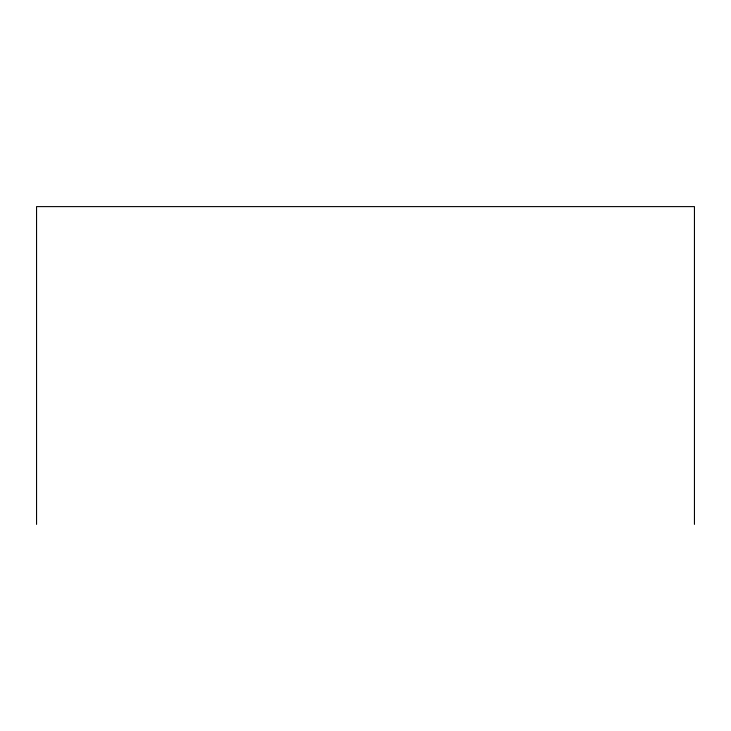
<?xml version="1.0" encoding="UTF-8"?>
<svg xmlns="http://www.w3.org/2000/svg" width="731" height="731" viewBox="0 0 731 731"><rect width="100%" height="100%" fill="white"/><g stroke="black" fill="none" stroke-linecap="round" stroke-linejoin="round"><path stroke-width="1.1" d="M694.45 524.392L694.45 206.608L36.55 206.608L36.55 524.392"/></g></svg>
